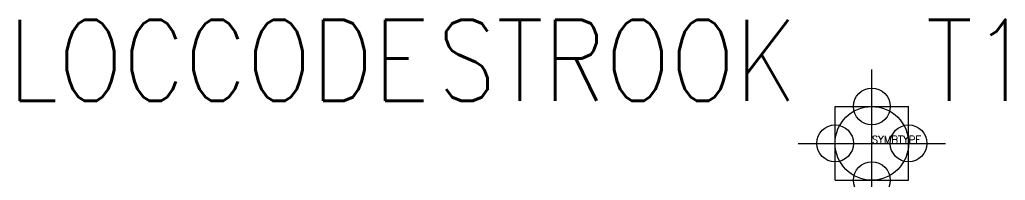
# Model space of a CAD drawing. Extents: x 281.8 to 308.6, y 167 to 171.4.
import ezdxf
from ezdxf.enums import TextEntityAlignment as Align

# ---------------------------------------------------------------- set-up
doc = ezdxf.new("R2010")
doc.units = 0
doc.header["$LTSCALE"] = 6
doc.header["$MEASUREMENT"] = 0
doc.header["$PDMODE"] = 34
doc.linetypes.add('DASHED', pattern=[0.75, 0.5, -0.25])
doc.layers.get('0').update_dxf_attribs({"linetype": 'CONTINUOUS'})
for name, color, linetype in [('1', 7, 'CONTINUOUS'), ('10', 1, 'DASHED'), ('12', 2, 'DASHED'), ('C', 7, 'CONTINUOUS')]:
    doc.layers.add(name, color=color, linetype=linetype)
doc.styles.add('ROMANS', font='ROMANS', dxfattribs={"width": 0.85})
doc.styles.get("Standard").update_dxf_attribs({"font": 'simplex', "width": 0.85})

msp = doc.modelspace()

# ---------------------------------------------------------------- linework, layer by layer
at = {"layer": '1'}
msp.add_circle((305, 168), 1, dxfattribs=at)
at = {"layer": 'C', "color": 1}
msp.add_point((305, 169), dxfattribs=at)
at = {"layer": 'C', "color": 3}
msp.add_point((304, 168), dxfattribs=at)
at = {"layer": 'C', "color": 4}
msp.add_point((306, 168), dxfattribs=at)
at = {"layer": 'C', "color": 2}
msp.add_point((305, 167), dxfattribs=at)

# ---------------------------------------------------------------- texts
at = {"flags": 1}
msp.add_attdef('SYMBTYPE', (305, 168), 'KL', height=0.2, dxfattribs=at)
at = {"layer": '10', "style": 'ROMANS', "width": 0.85}
msp.add_attdef('T1', (306.466, 169.151), '', height=2.2, dxfattribs=at)
at = {"layer": '12', "style": 'ROMANS', "width": 0.85}
for tag, p in [('LOCCODE', (292.963, 169.151)), ('STROOK', (302.963, 169.151))]:
    msp.add_attdef(tag, text='', height=2.2, dxfattribs=at).set_placement(p, align=Align.RIGHT)

doc.saveas('drawing.dxf')
